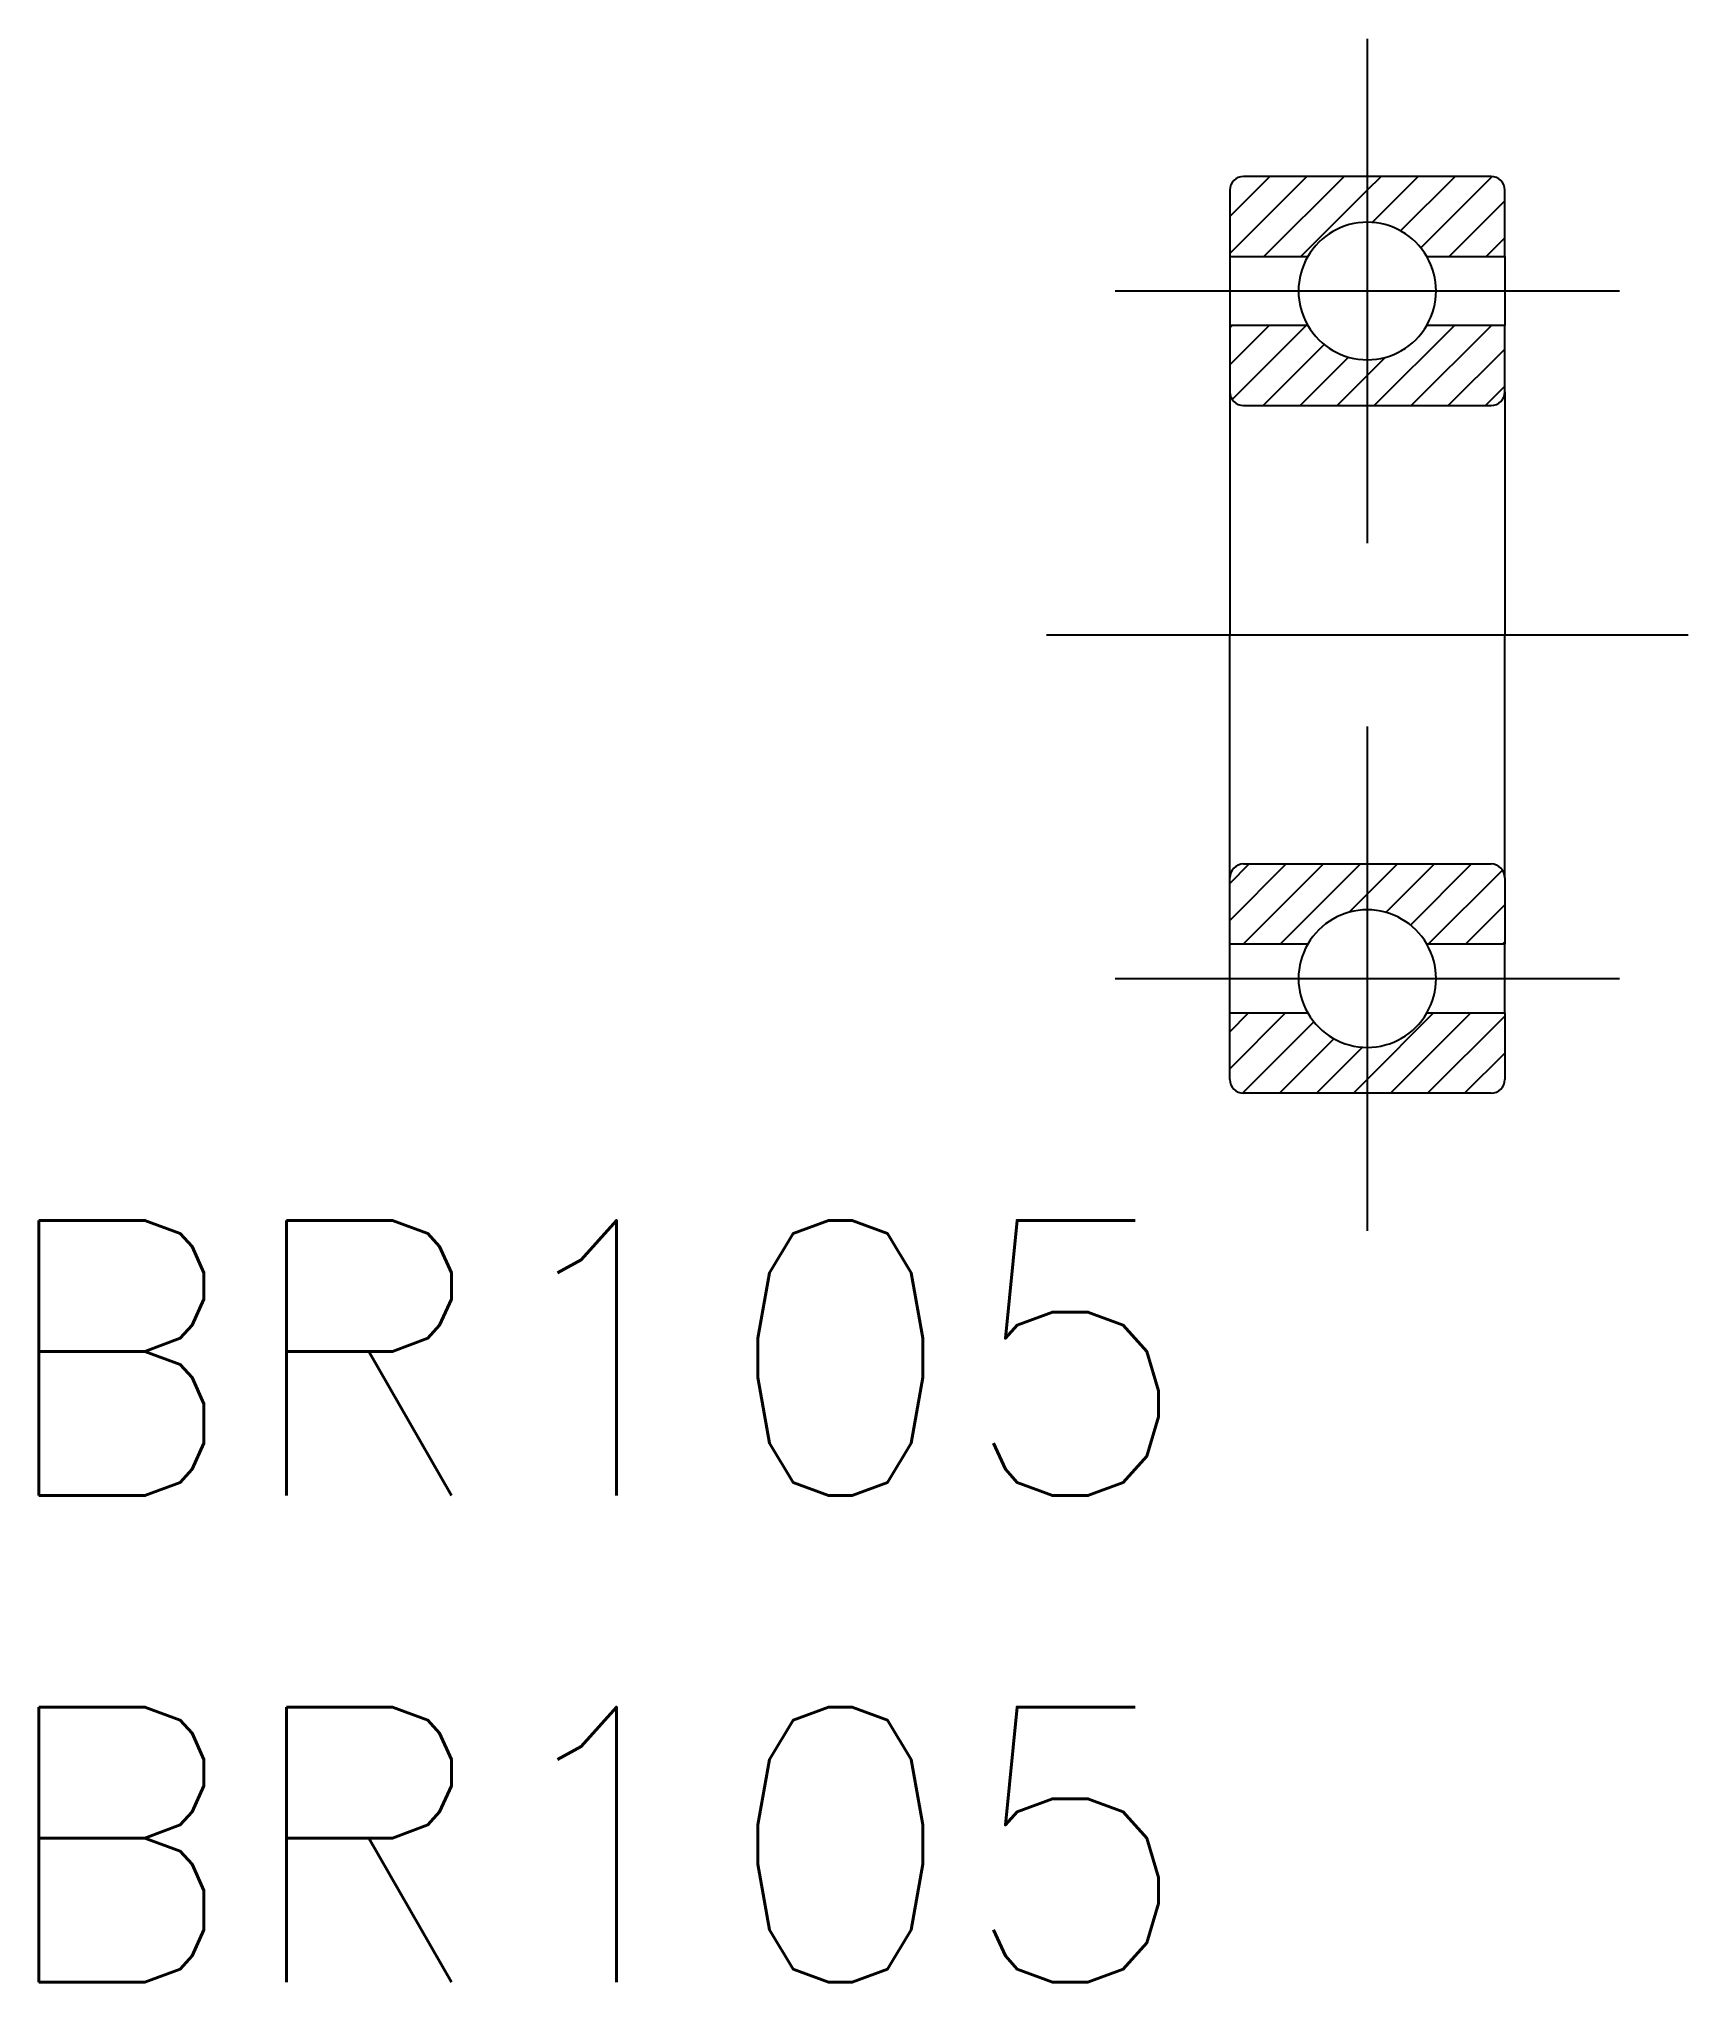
# Model space of a CAD drawing. Extents: x -14.5 to 3.5, y -14.7 to 6.5.
import ezdxf

# ---------------------------------------------------------------- set-up
doc = ezdxf.new("R2010")
doc.units = 0
doc.linetypes.add('CENTER', pattern=[50.8, 31.75, -6.35, 6.35, -6.35])
doc.layers.get('0').update_dxf_attribs({"linetype": 'CONTINUOUS'})
doc.layers.add('CENTER', color=1, linetype='CENTER')
doc.styles.get("Standard").update_dxf_attribs({"font": 'txt.shx', "height": 3, "bigfont": 'bigfont.shx'})

msp = doc.modelspace()

# ---------------------------------------------------------------- linework, layer by layer
at = {"color": 3, "linetype": 'CONTINUOUS'}
for p, q in [((-1.5, 4.562), (-1.062, 5)), ((-1.5, 4.158), (-0.658, 5)), ((-1.128, 4.125), (-0.253, 5)), ((0, 4.849), (0.151, 5)), ((0.053, 4.498), (0.555, 5)), ((0.364, 4.406), (0.959, 5)), ((0.584, 4.221), (1.362, 4.999)), ((-0.724, 4.125), (0, 4.849)), ((0.892, 4.125), (1.5, 4.733)), ((1.296, 4.125), (1.5, 4.329)), ((-1.5, 3.349), (-1.474, 3.375)), ((-1.5, 2.945), (-1.07, 3.375)), ((-1.475, 2.567), (-0.666, 3.375)), ((0.075, 2.5), (0.95, 3.375)), ((0.479, 2.5), (1.354, 3.375)), ((-1.137, 2.5), (-0.471, 3.166)), ((-0.733, 2.5), (-0.204, 3.028)), ((0, 2.829), (0.198, 3.027)), ((0.884, 2.5), (1.5, 3.116)), ((-0.329, 2.5), (0, 2.829)), ((1.288, 2.5), (1.5, 2.712)), ((-1.5, -2.712), (-1.288, -2.5)), ((-1.5, -3.116), (-0.884, -2.5)), ((-1.354, -3.375), (-0.479, -2.5)), ((-0.95, -3.375), (-0.075, -2.5)), ((0, -2.829), (0.329, -2.5)), ((0.204, -3.028), (0.733, -2.5)), ((0.471, -3.166), (1.137, -2.5)), ((0.666, -3.375), (1.475, -2.567)), ((-0.198, -3.027), (0, -2.829)), ((1.07, -3.375), (1.5, -2.945)), ((1.474, -3.375), (1.5, -3.349)), ((-1.5, -4.329), (-1.296, -4.125)), ((-1.5, -4.733), (-0.892, -4.125)), ((-1.362, -4.999), (-0.584, -4.221)), ((0, -4.849), (0.724, -4.125)), ((0.253, -5), (1.128, -4.125)), ((0.658, -5), (1.5, -4.158)), ((-0.959, -5), (-0.364, -4.406)), ((-0.555, -5), (-0.053, -4.498)), ((1.062, -5), (1.5, -4.562)), ((-0.151, -5), (0, -4.849))]:
    msp.add_line(p, q, dxfattribs=at)
at = {"color": 7, "linetype": 'CONTINUOUS'}
for p, q in [((1.35, 5), (-1.35, 5)), ((-1.5, 4.85), (-1.5, 4.125)), ((1.5, 4.125), (1.5, 4.85)), ((-1.5, 4.125), (-1.5, 3.375)), ((-1.5, 4.125), (-0.65, 4.125)), ((0.65, 4.125), (1.5, 4.125)), ((1.5, 4.125), (1.5, 3.375)), ((-0.65, 3.375), (-1.5, 3.375)), ((-1.5, 3.375), (-1.5, 2.65)), ((1.5, 3.375), (0.65, 3.375)), ((1.5, 2.65), (1.5, 3.375)), ((-1.5, 2.65), (-1.5, 0)), ((1.5, 2.65), (1.5, 0)), ((-1.35, 2.5), (1.35, 2.5)), ((-1.5, -2.65), (-1.5, 0)), ((1.5, -2.65), (1.5, 0)), ((-1.35, -2.5), (1.35, -2.5)), ((-1.5, -3.375), (-1.5, -2.65)), ((1.5, -2.65), (1.5, -3.375)), ((-0.65, -3.375), (-1.5, -3.375)), ((-1.5, -4.125), (-1.5, -3.375)), ((1.5, -3.375), (0.65, -3.375)), ((1.5, -4.125), (1.5, -3.375)), ((-1.5, -4.85), (-1.5, -4.125)), ((-1.5, -4.125), (-0.65, -4.125)), ((0.65, -4.125), (1.5, -4.125)), ((1.5, -4.125), (1.5, -4.85)), ((1.35, -5), (-1.35, -5))]:
    msp.add_line(p, q, dxfattribs=at)
for centre, radius, start, end in [((-1.35, 4.85), 0.15, 90, 180), ((1.35, 4.85), 0.15, 0, 90), ((0, 3.75), 0.75, 30, 150), ((0, 3.75), 0.75, 150, 210), ((0, 3.75), 0.75, 330, 30), ((0, 3.75), 0.75, 210, 330), ((-1.35, 2.65), 0.15, 180, 270), ((1.35, 2.65), 0.15, 270, 0), ((-1.35, -2.65), 0.15, 90, 180), ((1.35, -2.65), 0.15, 0, 90), ((0, -3.75), 0.75, 30, 150), ((0, -3.75), 0.75, 150, 210), ((0, -3.75), 0.75, 330, 30), ((0, -3.75), 0.75, 210, 330), ((-1.35, -4.85), 0.15, 180, 270), ((1.35, -4.85), 0.15, 270, 0)]:
    msp.add_arc(centre, radius, start, end, dxfattribs=at)
at = {"layer": 'CENTER', "color": 1, "linetype": 'CENTER'}
for p, q in [((0, 6.5), (0, 1)), ((-2.75, 3.75), (2.75, 3.75)), ((-3.5, 0), (3.5, 0)), ((0, -1), (0, -6.5)), ((-2.75, -3.75), (2.75, -3.75))]:
    msp.add_line(p, q, dxfattribs=at)

# ---------------------------------------------------------------- texts
at = {"color": 7, "linetype": 'CONTINUOUS'}
for p in [(-15.005, -9.388), (-15.005, -14.696)]:
    msp.add_text('BR105', height=3, dxfattribs=at).set_placement(p)

doc.saveas('drawing.dxf')
